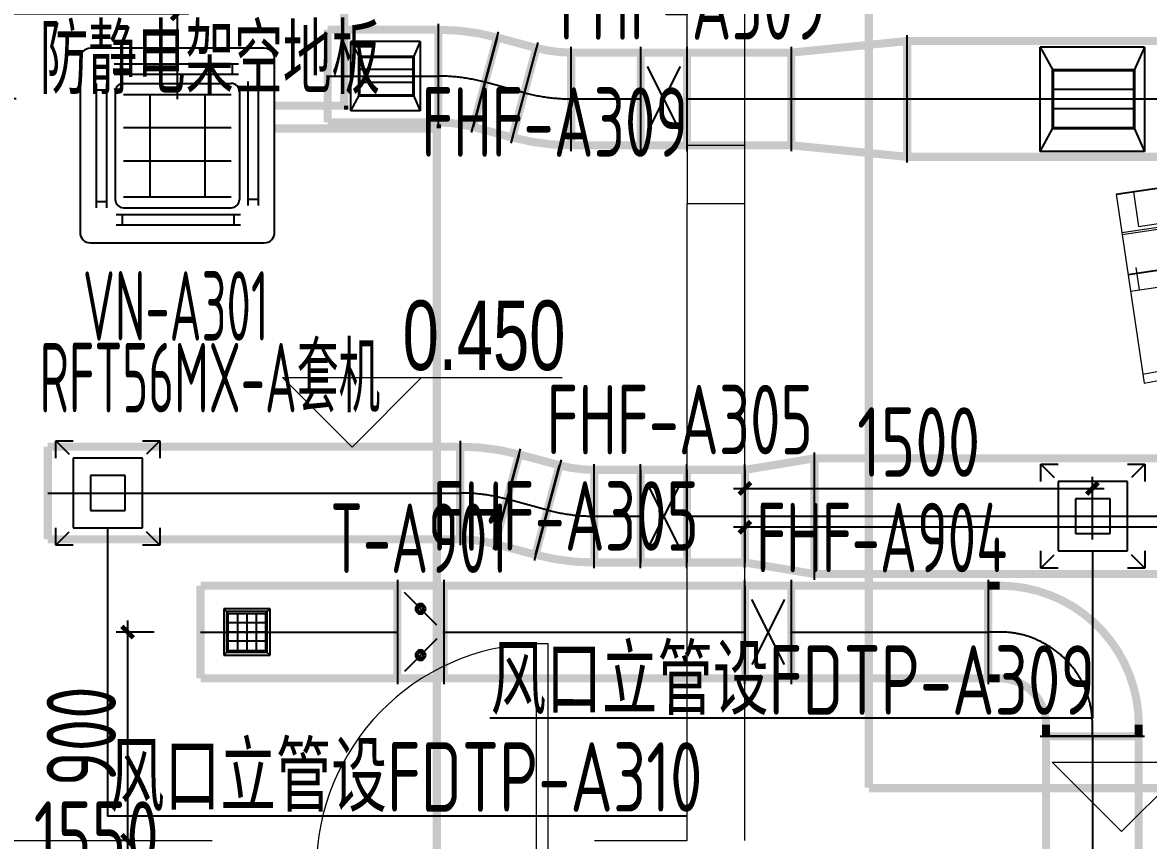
# Model space of a CAD drawing. Extents: x 4 to 13611208, y -605838 to 574722.
# Drawn here: x 13309354 to 13314214, y 199960 to 203491 of the extents above; entities that cross this region are included whole.
import ezdxf
from ezdxf.enums import TextEntityAlignment as Align

# ---------------------------------------------------------------- set-up
doc = ezdxf.new("R2010")
doc.units = 0
doc.header["$LTSCALE"] = 1000
doc.header["$MEASUREMENT"] = 0
for name, pattern in [('CENTER2', [28.575, 19.05, -3.175, 3.175, -3.175]), ('DASH', [0.35, 0.25, -0.1]), ('HIDDENX2', [0.75, 0.5, -0.25])]:
    doc.linetypes.add(name, pattern=pattern)
for name, color, linetype in [('01层--细实线--红', 1, 'Continuous'), ('DUCT-D-P标注', 7, 'Continuous'), ('DUCT-K-P中心线', 5, 'CENTER2'), ('DUCT-K-P标注', 7, 'Continuous'), ('DUCT-K-P法兰', 2, 'Continuous'), ('DUCT-K-P管', 191, 'Continuous'), ('DUCT-K-P管端线', 2, 'Continuous'), ('DUCT-K-P阀门', 7, 'Continuous'), ('DUCT-K-P风口', 7, 'Continuous'), ('DUCT-K-S中心线', 5, 'CENTER2'), ('DUCT-K-S法兰', 2, 'Continuous'), ('DUCT-K-S管', 40, 'Continuous'), ('DUCT-K-S管端线', 4, 'Continuous'), ('DUCT-K-S阀门', 7, 'Continuous'), ('DUCT-K-S风口', 7, 'Continuous'), ('DUCT-X-P标注', 7, 'Continuous'), ('DUCT-X-S中心线', 5, 'CENTER2'), ('DUCT-X-S法兰', 4, 'Continuous'), ('DUCT-X-S管', 3, 'Continuous'), ('DUCT-X-S管端线', 4, 'Continuous'), ('DUCT-X-S阀门', 7, 'Continuous'), ('DUCT-X-S风口', 7, 'Continuous'), ('VRV-标注', 7, 'Continuous'), ('VRV-管线', 70, 'Continuous'), ('VRV-设备', 140, 'Continuous')]:
    doc.layers.add(name, color=color, linetype=linetype)
for name, color, linetype, lineweight in [('03层--细实线--青', 4, 'Continuous', 18), ('06层--虚线--灰', 8, 'HIDDENX2', 18), ('10层--细实线--黄', 8, 'Continuous', 18), ('建筑底图', 8, 'Continuous', 13)]:
    doc.layers.add(name, color=color, linetype=linetype, lineweight=lineweight)
doc.styles.add('67', font='gbenor.shx', dxfattribs={"width": 0.7, "bigfont": 'hztxt.shx'})
doc.styles.add('C', font='HZTXT_E', dxfattribs={"width": 0.7, "bigfont": 'HZTXT'})
doc.styles.add('du', font='gbenor.shx', dxfattribs={"width": 0.8, "bigfont": 'hztxt.shx'})
doc.styles.add('RS9', font='gbenor.shx', dxfattribs={"width": 0.8, "height": 300, "bigfont": 'hztxt.shx'})
doc.dimstyles.new('67', dxfattribs={"dimscale": 100, "dimtxt": 3, "dimasz": 0.5, "dimexe": 0.5, "dimexo": 2, "dimgap": 0.5, "dimtad": 2, "dimdec": 0, "dimrnd": 5, "dimzin": 0, "dimdsep": 46, "dimtxsty": 'du', "dimblk": 'ARCHTICK', "dimcen": 0, "dimdle": 0.5, "dimclrd": 256, "dimclre": 256, "dimclrt": 256, "dimazin": 0, "dimtfac": 1, "dimtdec": 0, "dimtix": 1, "dimtmove": 2, "dimatfit": 3, "dimfxl": 100, "dimtolj": 1, "dimtzin": 0, "dimlwd": -1, "dimlwe": -1, "dimarcsym": 0})

# ---------------------------------------------------------------- blocks, each defined once
blk = doc.blocks.new('A$C6E4700E3')
at = {"color": 8}
for p, q in [((-4972.2, -654.9), (-4851.8, 161.2)), ((-4910.5, -236.5), (-3558.8, -435.8)), ((-4887.2, -338.9), (-4872.9, -242))]:
    blk.add_line(p, q, dxfattribs=at)
blk.add_arc((-2716, 11096.5), 11141.8, 258.94846, 279.27634, dxfattribs=at)
at = {"layer": '01层--细实线--红', "color": 8}
for p, q in [((-4921.1, -308.7), (-3564.7, -508.7)), ((-4972.2, -654.9), (-3927.2, -809))]:
    blk.add_line(p, q, dxfattribs=at)
at = {"layer": '03层--细实线--青', "color": 8}
for p, q in [((-4898, -665.9), (-4875.8, -515.9)), ((-4875.8, -515.9), (-3950.8, -652.3))]:
    blk.add_line(p, q, dxfattribs=at)
at = {"layer": '06层--虚线--灰', "color": 8}
blk.add_arc((-2716, 11096.5), 11181.8, 258.958, 279.2668, dxfattribs=at)
at = {"layer": '10层--细实线--黄', "color": 8}
for p, q in [((-4946.5, -480.8), (-3909.1, -633.8)), ((-4947.8, -489.7), (-3910, -642.7))]:
    blk.add_line(p, q, dxfattribs=at)
blk = doc.blocks.new('$DorLib2D$00000001')
for p, q in [((0.45, 0.975), (0.5, 0.975)), ((0.45, 0), (0.45, 0.975)), ((0.5, 0), (0.5, 0.975)), ((0.5, 0), (0.45, 0))]:
    blk.add_line(p, q)
at = {"lineweight": 13}
blk.add_arc((0.475, 0), 0.975, 91.4693, 180, dxfattribs=at)
blk = doc.blocks.new('_FZH')
blk.add_lwpolyline([(-0.5, -0.5), (0.5, -0.5), (0.5, 0.5), (-0.5, 0.5)], close=True)
blk = doc.blocks.new('_ArchTick')
at = {"color": 0, "linetype": 'ByBlock', "const_width": 0.4}
blk.add_lwpolyline([(-0.5, -0.5), (0.5, 0.5)], dxfattribs=at)
blk = doc.blocks.new('*D214')
at = {"layer": 'DUCT-X-P标注', "transparency": 16777216}
for p, q in [((13309807.7, 200909.5), (13309807.7, 199909.5)), ((13309922.4, 200859.5), (13309757.7, 200859.5)), ((13309797.4, 199959.5), (13309757.7, 199959.5))]:
    blk.add_line(p, q, dxfattribs=at)
at = {"layer": 'DUCT-X-P标注', "transparency": 16777216, "xscale": 50, "yscale": 50, "zscale": 50}
for p, rotation in [((13309807.7, 200859.5), 90), ((13309807.7, 199959.5), 270)]:
    blk.add_blockref('_ArchTick', p, dxfattribs=dict(at, rotation=rotation))
at = {"layer": 'DUCT-X-P标注', "transparency": 16777216, "insert": (13309607.7, 200409.5), "char_height": 300, "attachment_point": 5, "rotation": 90, "style": 'du'}
blk.add_mtext('\\A1;900', dxfattribs=at)
blk = doc.blocks.new('fextfe')
at = {"layer": 'DUCT-X-P标注', "style": '67', "width": 0.75}
blk.add_attdef('FHF-A201', (1930390.6, -201817.9), '', height=300, dxfattribs=at)
blk = doc.blocks.new('*D402')
at = {"layer": 'DUCT-K-P标注', "transparency": 16777216}
for p, q in [((13309199.9, 204609.5), (13309199.9, 203209.5)), ((13309303.1, 204559.5), (13309149.9, 204559.5)), ((13309303.1, 203259.5), (13309149.9, 203259.5))]:
    blk.add_line(p, q, dxfattribs=at)
at = {"layer": 'DUCT-K-P标注', "transparency": 16777216, "xscale": 50, "yscale": 50, "zscale": 50}
for p, rotation in [((13309199.9, 204559.5), 90), ((13309199.9, 203259.5), 270)]:
    blk.add_blockref('_ArchTick', p, dxfattribs=dict(at, rotation=rotation))
at = {"layer": 'DUCT-K-P标注', "transparency": 16777216, "insert": (13308999.9, 203909.5), "char_height": 300, "attachment_point": 5, "rotation": 90, "style": 'du'}
blk.add_mtext('\\A1;1300', dxfattribs=at)
blk = doc.blocks.new('*D403')
at = {"layer": 'DUCT-K-P标注', "transparency": 16777216}
for p, q in [((13309199.9, 203259.5), (13309199.9, 203309.5)), ((13309303.1, 203259.5), (13309149.9, 203259.5)), ((13309199.9, 203259.5), (13309199.9, 203160.9)), ((13309326.9, 203160.9), (13309149.9, 203160.9)), ((13309199.9, 203160.9), (13309199.9, 203110.9))]:
    blk.add_line(p, q, dxfattribs=at)
at = {"layer": 'DUCT-K-P标注', "transparency": 16777216, "xscale": 50, "yscale": 50, "zscale": 50}
for p, rotation in [((13309199.9, 203259.5), 270), ((13309199.9, 203160.9), 90)]:
    blk.add_blockref('_ArchTick', p, dxfattribs=dict(at, rotation=rotation))
at = {"layer": 'DUCT-K-P标注', "transparency": 16777216, "insert": (13308999.9, 203210.2), "char_height": 300, "attachment_point": 5, "rotation": 90, "style": 'du'}
blk.add_mtext('\\A1;100', dxfattribs=at)
blk = doc.blocks.new('*D406')
at = {"layer": 'DUCT-K-P标注', "transparency": 16777216}
for p, q in [((13309199.9, 203209.5), (13309199.9, 201409.5)), ((13309303.1, 203159.5), (13309149.9, 203159.5)), ((13309303.2, 201459.5), (13309149.9, 201459.5))]:
    blk.add_line(p, q, dxfattribs=at)
at = {"layer": 'DUCT-K-P标注', "transparency": 16777216, "xscale": 50, "yscale": 50, "zscale": 50}
for p, rotation in [((13309199.9, 203159.5), 90), ((13309199.9, 201459.5), 270)]:
    blk.add_blockref('_ArchTick', p, dxfattribs=dict(at, rotation=rotation))
at = {"layer": 'DUCT-K-P标注', "transparency": 16777216, "insert": (13308999.9, 202309.5), "char_height": 300, "attachment_point": 5, "rotation": 90, "style": 'du'}
blk.add_mtext('\\A1;1700', dxfattribs=at)
blk = doc.blocks.new('*D407')
at = {"layer": 'DUCT-K-P标注', "transparency": 16777216}
for p, q in [((13309199.9, 201459.5), (13309199.9, 201509.5)), ((13309303.2, 201459.5), (13309149.9, 201459.5)), ((13309199.9, 201459.5), (13309199.9, 201359.5)), ((13309303.2, 201359.5), (13309149.9, 201359.5)), ((13309199.9, 201359.5), (13309199.9, 201309.5))]:
    blk.add_line(p, q, dxfattribs=at)
at = {"layer": 'DUCT-K-P标注', "transparency": 16777216, "xscale": 50, "yscale": 50, "zscale": 50}
for p, rotation in [((13309199.9, 201459.5), 270), ((13309199.9, 201359.5), 90)]:
    blk.add_blockref('_ArchTick', p, dxfattribs=dict(at, rotation=rotation))
at = {"layer": 'DUCT-K-P标注', "transparency": 16777216, "insert": (13308999.9, 201409.5), "char_height": 300, "attachment_point": 5, "rotation": 90, "style": 'du'}
blk.add_mtext('\\A1;100', dxfattribs=at)
blk = doc.blocks.new('*D520')
at = {"layer": 'DUCT-D-P标注', "transparency": 16777216}
for p, q in [((13308897.4, 199609.5), (13308897.4, 199828.6)), ((13310447.4, 199609.5), (13310447.4, 199828.6)), ((13308847.4, 199778.6), (13310497.4, 199778.6))]:
    blk.add_line(p, q, dxfattribs=at)
at = {"layer": 'DUCT-D-P标注', "transparency": 16777216, "xscale": 50, "yscale": 50, "zscale": 50, "rotation": 180}
blk.add_blockref('_ArchTick', (13308897.4, 199778.6), dxfattribs=at)
at = {"layer": 'DUCT-D-P标注', "transparency": 16777216, "xscale": 50, "yscale": 50, "zscale": 50}
blk.add_blockref('_ArchTick', (13310447.4, 199778.6), dxfattribs=at)
at = {"layer": 'DUCT-D-P标注', "transparency": 16777216, "insert": (13309672.4, 199978.6), "char_height": 300, "attachment_point": 5, "style": 'du'}
blk.add_mtext('\\A1;1550', dxfattribs=at)
blk = doc.blocks.new('*D802')
at = {"layer": 'DUCT-X-P标注', "transparency": 16777216}
for p, q in [((13312472.4, 201259.5), (13312472.4, 201529.5)), ((13313972.4, 201259.5), (13313972.4, 201529.5)), ((13312422.4, 201479.5), (13314022.4, 201479.5))]:
    blk.add_line(p, q, dxfattribs=at)
at = {"layer": 'DUCT-X-P标注', "transparency": 16777216, "xscale": 50, "yscale": 50, "zscale": 50, "rotation": 180}
blk.add_blockref('_ArchTick', (13312472.4, 201479.5), dxfattribs=at)
at = {"layer": 'DUCT-X-P标注', "transparency": 16777216, "xscale": 50, "yscale": 50, "zscale": 50}
blk.add_blockref('_ArchTick', (13313972.4, 201479.5), dxfattribs=at)
at = {"layer": 'DUCT-X-P标注', "transparency": 16777216, "insert": (13313222.4, 201679.5), "char_height": 300, "attachment_point": 5, "style": 'du'}
blk.add_mtext('\\A1;1500', dxfattribs=at)
blk = doc.blocks.new('*D1915')
at = {"layer": 'VRV-标注', "transparency": 16777216}
for p, q in [((13312472.4, 201135.9), (13312472.4, 201361.9)), ((13316672.4, 201209.7), (13316672.4, 201361.9)), ((13316722.4, 201311.9), (13312422.4, 201311.9))]:
    blk.add_line(p, q, dxfattribs=at)
at = {"layer": 'VRV-标注', "transparency": 16777216, "xscale": 50, "yscale": 50, "zscale": 50, "rotation": 180}
blk.add_blockref('_ArchTick', (13312472.4, 201311.9), dxfattribs=at)
at = {"layer": 'VRV-标注', "transparency": 16777216, "xscale": 50, "yscale": 50, "zscale": 50}
blk.add_blockref('_ArchTick', (13316672.4, 201311.9), dxfattribs=at)
at = {"layer": 'VRV-标注', "transparency": 16777216, "insert": (13314572.4, 201511.9), "char_height": 300, "attachment_point": 5, "style": 'du'}
blk.add_mtext('\\A1;4200', dxfattribs=at)
blk = doc.blocks.new('*D1924')
at = {"layer": 'VRV-标注', "transparency": 16777216}
for p, q in [((13307622.4, 203159.5), (13307622.4, 203578)), ((13310022.4, 203159.5), (13310022.4, 203578)), ((13310072.4, 203528), (13307572.4, 203528))]:
    blk.add_line(p, q, dxfattribs=at)
at = {"layer": 'VRV-标注', "transparency": 16777216, "xscale": 50, "yscale": 50, "zscale": 50, "rotation": 180}
blk.add_blockref('_ArchTick', (13307622.4, 203528), dxfattribs=at)
at = {"layer": 'VRV-标注', "transparency": 16777216, "xscale": 50, "yscale": 50, "zscale": 50}
blk.add_blockref('_ArchTick', (13310022.4, 203528), dxfattribs=at)
at = {"layer": 'VRV-标注', "transparency": 16777216, "insert": (13308822.4, 203728), "char_height": 300, "attachment_point": 5, "style": 'du'}
blk.add_mtext('\\A1;2400', dxfattribs=at)
blk = doc.blocks.new('$风口$00000107')
for p, q in [((100, 100), (-100, 100)), ((-100, 100), (-88, 88)), ((-100, 100), (-100, -100)), ((100, 100), (88, 88)), ((100, -100), (100, 100)), ((88, 88), (-88, 88)), ((-88, 88), (-88, -88)), ((-88, 88), (-80, 80)), ((-80, 80), (80, 80)), ((-80, -80), (-80, 80)), ((-40, 80), (-40, -80)), ((0, 80), (0, -80)), ((40, 80), (40, -80)), ((80, 80), (88, 88)), ((80, 80), (80, -80)), ((88, -88), (88, 88)), ((80, 40), (-80, 40)), ((80, 0), (-80, 0)), ((80, -40), (-80, -40)), ((-100, -100), (-88, -88)), ((-88, -88), (-80, -80)), ((88, -88), (-88, -88)), ((-80, -80), (80, -80)), ((80, -80), (88, -88)), ((100, -100), (88, -88)), ((-100, -100), (100, -100))]:
    blk.add_line(p, q)
blk = doc.blocks.new('$风口$00000060')
for p, q in [((-300, 300), (-200, 300)), ((-300, 200), (-300, 300)), ((-300, 300), (-222.8, 222.8)), ((200, 300), (300, 300)), ((300, 300), (222.8, 222.8)), ((300, 300), (300, 200)), ((-300, -300), (-300, -200)), ((-300, -300), (-222.8, -222.8)), ((300, -300), (222.8, -222.8)), ((300, -200), (300, -300)), ((-200, -300), (-300, -300)), ((300, -300), (200, -300))]:
    blk.add_line(p, q)
at = {"color": 0}
for p, q in [((-200, 200), (-200, -200)), ((200, 200), (-200, 200)), ((200, -200), (200, 200)), ((-100, 100), (-100, -100)), ((100, 100), (-100, 100)), ((100, -100), (100, 100)), ((-100, -100), (100, -100)), ((-200, -200), (200, -200))]:
    blk.add_line(p, q, dxfattribs=at)
blk = doc.blocks.new('$风口$00000108')
for p, q in [((-250, 135), (-190, 75)), ((-250, -135), (-250, 135)), ((250, 135), (200, 75)), ((250, 135), (250, -135)), ((200, 25), (-190, 25)), ((200, -25), (-190, -25)), ((-250, -135), (-190, -75)), ((200, -75), (250, -135)), ((250, -135), (-250, -135))]:
    blk.add_line(p, q)
at = {"linetype": 'Continuous'}
blk.add_line((250, 135), (-250, 135), dxfattribs=at)
at = {"lineweight": 40}
for p, q in [((-190, 75), (200, 75)), ((-190, -75), (-190, 75)), ((200, 75), (200, -75)), ((-190, -75), (200, -75))]:
    blk.add_line(p, q, dxfattribs=at)
blk = doc.blocks.new('$VRV_美的$00000060')
for p, q in [((370.8, 415), (-370.8, 415)), ((-415, 370.8), (-415, -370.8)), ((-269.3, 348.8), (260.5, 348.8)), ((-242.8, 348.8), (-242.8, 304.6)), ((234, 348.8), (234, 304.6)), ((415, 267.5), (415, 370.8)), ((-269.3, 304.6), (260.5, 304.6)), ((-344.4, -264.9), (-344.4, 264.9)), ((-300.2, -264.9), (-300.2, 264.9)), ((-229.6, 264.9), (229.6, 264.9)), ((300.2, 273.7), (300.2, -256.1)), ((344.4, 247.2), (300.2, 247.2)), ((344.4, 273.7), (344.4, -256.1)), ((415, 170.3), (415, 267.5)), ((-344.4, 238.4), (-300.2, 238.4)), ((-264.9, 229.6), (-264.9, -229.6)), ((-230, 218.1), (230, 218.1)), ((-116.7, 218.1), (-116.7, -218.1)), ((116.7, 218.1), (116.7, -218.1)), ((264.9, 229.6), (264.9, -229.6)), ((415, -370.8), (415, 170.3)), ((-230, 76.8), (230, 76.8)), ((-230, -64.5), (230, -64.5)), ((-344.4, -238.4), (-300.2, -238.4)), ((-230, -218.1), (230, -218.1)), ((344.4, -229.6), (300.2, -229.6)), ((-229.6, -264.9), (229.6, -264.9)), ((269.3, -295.8), (-260.5, -295.8)), ((-234, -339.9), (-234, -295.8)), ((242.8, -339.9), (242.8, -295.8)), ((269.3, -339.9), (-260.5, -339.9)), ((-370.8, -415), (370.8, -415))]:
    blk.add_line(p, q)
for centre, radius, start, end in [((-370.8, 370.8), 44.2, 90, 180), ((370.8, 370.8), 44.2, 0, 90), ((-229.6, 229.6), 35.3, 90, 180), ((229.6, 229.6), 35.3, 0, 90), ((-229.6, -229.6), 35.3, 180, 270), ((229.6, -229.6), 35.3, 270, 0), ((-370.8, -370.8), 44.2, 180, 270), ((370.8, -370.8), 44.2, 270, 0)]:
    blk.add_arc(centre, radius, start, end)

msp = doc.modelspace()

# ---------------------------------------------------------------- hatches: boundary and pattern name
at = {"layer": 'VRV-管线', "linetype": 'DASH'}
for points in [[(13310742.4, 203131.6), (13310742.4, 203114.1), (13310759.9, 203114.1)], [(13310742.4, 203131.6), (13310759.9, 203131.6), (13310759.9, 203114.1)]]:
    msp.add_hatch(color=256, dxfattribs=at).paths.add_polyline_path(points)
at = {"layer": 'VRV-管线', "linetype": 'Continuous'}
for points in [[(13311142.4, 203033.4), (13311142.4, 203050.9), (13311159.9, 203050.9)], [(13311142.4, 203033.4), (13311159.9, 203033.4), (13311159.9, 203050.9)]]:
    msp.add_hatch(color=256, dxfattribs=at).paths.add_polyline_path(points)

# ---------------------------------------------------------------- linework, layer by layer
at = {"layer": 'DUCT-K-P中心线'}
for p, q in [((13310671.2, 203259.5), (13311148.7, 203259.5)), ((13311148.9, 203259.5), (13311149, 203259.5)), ((13311350.6, 203233), (13311350.7, 203232.9)), ((13311520.1, 203187.5), (13311350.9, 203232.9)), ((13311520.4, 203187.5), (13311520.3, 203187.5)), ((13311722.2, 203160.9), (13311722.1, 203160.9)), ((13311722.4, 203160.9), (13312022, 203160.9)), ((13312222.4, 203160.9), (13312672.4, 203160.9)), ((13312672.6, 203160.9), (13313172.6, 203160.9)), ((13313172.8, 203160.9), (13315672.5, 203160.9))]:
    msp.add_line(p, q, dxfattribs=at)
for centre, start, end in [((13311149, 202480.5), 75, 90), ((13311722.1, 203940), 255, 270)]:
    msp.add_arc(centre, 779, start, end, dxfattribs=at)
at = {"layer": 'DUCT-K-P标注'}
for points, elevation in [([(13312221.4, 200064.6), (13309722.4, 200064.6), (13309722.4, 201309.5)], 3450), ([(13311371, 200488.5), (13313974.2, 200488.5), (13313974.2, 201209.5)], 3175)]:
    msp.add_lwpolyline(points, dxfattribs=dict(at, elevation=elevation))
at = {"layer": 'DUCT-K-P法兰'}
for p, q in [((13311148.8, 203484.5), (13311148.8, 203034.5)), ((13311292.6, 203015.6), (13311409.1, 203450.3)), ((13311578.5, 203404.9), (13311462, 202970.2)), ((13313172.7, 202885.9), (13313172.7, 203435.9)), ((13311722.3, 202935.9), (13311722.3, 203385.9)), ((13312022.1, 203385.9), (13312022.1, 202935.9)), ((13312222.3, 203385.9), (13312222.3, 202935.9)), ((13312672.5, 203385.9), (13312672.5, 202935.9))]:
    msp.add_line(p, q, dxfattribs=at)
at = {"layer": 'DUCT-K-P法兰', "color": 18, "true_color": 0x000000}
for p in [(13311148.7, 203259.5, 3700), (13311148.9, 203259.5, 3700), (13311350.7, 203232.9, 3700), (13311350.9, 203232.9, 3700), (13311520.1, 203187.5, 3700), (13311520.3, 203187.5, 3700), (13311722.2, 203160.9, 3700), (13311722.4, 203160.9, 3700), (13312022, 203160.9, 3700), (13312022.2, 203160.9, 3700), (13312222.2, 203160.9, 3700), (13312222.4, 203160.9, 3700), (13312672.4, 203160.9, 3700), (13312672.6, 203160.9, 3700), (13313172.6, 203160.9, 3760), (13313172.8, 203160.9, 3760)]:
    msp.add_point(p, dxfattribs=at)
at = {"layer": 'DUCT-K-P管', "const_width": 35}
for points in [[(13311148.7, 203459.5), (13310671.2, 203459.5)], [(13310671.2, 203459.5), (13310671.2, 203059.5)], [(13311148.7, 203059.5), (13311148.7, 203459.5)], [(13311148.9, 203459.5), (13311149, 203459.5)], [(13311402.7, 203426.1), (13311299.2, 203039.7)], [(13311402.4, 203426.2), (13311402.5, 203426.1)], [(13311571.9, 203380.7), (13311402.7, 203426.1)], [(13312672.6, 203360.9), (13313172.6, 203410.9)], [(13315672.5, 203410.9), (13313172.8, 203410.9)], [(13313172.8, 203410.9), (13313172.8, 202910.9)], [(13311468.4, 202994.4), (13311571.9, 203380.7)], [(13311572.1, 203380.7), (13311572.2, 203380.7)], [(13311722.1, 203360.9), (13311722.2, 203360.9)], [(13312022, 203360.9), (13311722.4, 203360.9)], [(13311722.4, 203360.9), (13311722.4, 202960.9)], [(13312022, 202960.9), (13312022, 203360.9)], [(13312022.2, 203360.9), (13312222.2, 203360.9)], [(13312672.4, 203360.9), (13312222.4, 203360.9)], [(13312222.4, 203360.9), (13312222.4, 202960.9)], [(13312672.4, 202960.9), (13312672.4, 203360.9)], [(13310671.2, 203059.5), (13311148.7, 203059.5)], [(13311149, 203059.5), (13311148.9, 203059.5)], [(13311299, 203039.8), (13311298.9, 203039.8)], [(13311299.2, 203039.7), (13311468.4, 202994.4)], [(13311468.7, 202994.3), (13311468.6, 202994.3)], [(13311722.2, 202960.9), (13311722.1, 202960.9)], [(13311722.4, 202960.9), (13312022, 202960.9)], [(13312222.2, 202960.9), (13312022.2, 202960.9)], [(13312222.4, 202960.9), (13312672.4, 202960.9)], [(13312672.6, 202960.9), (13313172.6, 202910.9)], [(13313172.8, 202910.9), (13315672.5, 202910.9)]]:
    msp.add_lwpolyline(points, dxfattribs=at)
at = {"layer": 'DUCT-K-P管', "extrusion": (0, 0, -1), "const_width": 35}
for points in [[(-13311149, 203459.5, 0.065543), (-13311402.4, 203426.2)], [(-13311722.1, 203360.9, 0.065543), (-13311572.2, 203380.7)], [(-13311149, 203059.5, 0.065543), (-13311298.9, 203039.8)], [(-13311722.1, 202960.9, 0.065543), (-13311468.7, 202994.3)]]:
    msp.add_lwpolyline(points, format="xyb", dxfattribs=at)
at = {"layer": 'DUCT-K-P管', "color": 18, "true_color": 0x000000}
for p in [(13311148.9, 203259.5, 3700), (13311350.7, 203232.9, 3700), (13311520.3, 203187.5, 3700), (13311722.2, 203160.9, 3700), (13312672.6, 203160.9, 3700), (13313172.6, 203160.9, 3760)]:
    msp.add_point(p, dxfattribs=at)
at = {"layer": 'DUCT-K-P管端线'}
for p, q in [((13311148.9, 203459.5), (13311148.9, 203059.5)), ((13311402.5, 203426.1), (13311299, 203039.8)), ((13313172.6, 202910.9), (13313172.6, 203410.9)), ((13311468.6, 202994.3), (13311572.1, 203380.7)), ((13311722.2, 202960.9), (13311722.2, 203360.9)), ((13312022.2, 203360.9), (13312022.2, 202960.9)), ((13312222.2, 203360.9), (13312222.2, 202960.9)), ((13312672.6, 203360.9), (13312672.6, 202960.9))]:
    msp.add_line(p, q, dxfattribs=at)
at = {"layer": 'DUCT-K-P阀门'}
for p, q in [((13312192.2, 203021), (13312052.1, 203300.9)), ((13312192.2, 203300.9), (13312052.2, 203020.9))]:
    msp.add_line(p, q, dxfattribs=at)
at = {"layer": 'DUCT-K-S中心线'}
for p, q in [((13309463.2, 201459.5), (13311243.4, 201459.5)), ((13311243.6, 201459.5), (13311243.7, 201459.5)), ((13311445.4, 201433), (13311445.5, 201432.9)), ((13311620.1, 201386.1), (13311445.7, 201432.9)), ((13311620.4, 201386.1), (13311620.3, 201386.1)), ((13311822.2, 201359.5), (13311822.1, 201359.5)), ((13311822.4, 201359.5), (13312022, 201359.5)), ((13312222.4, 201359.5), (13312472.4, 201359.5)), ((13312472.6, 201359.5), (13312772.6, 201359.5)), ((13312772.8, 201359.5), (13314622.2, 201359.5))]:
    msp.add_line(p, q, dxfattribs=at)
for centre, start, end in [((13311243.7, 200680.5), 75, 90), ((13311822.1, 202138.5), 255, 270)]:
    msp.add_arc(centre, 779, start, end, dxfattribs=at)
at = {"layer": 'DUCT-K-S法兰'}
for p, q in [((13311243.5, 201684.5), (13311243.5, 201234.5)), ((13311387.3, 201215.6), (13311503.8, 201650.3)), ((13311678.5, 201603.4), (13311562, 201168.8)), ((13312772.7, 201084.5), (13312772.7, 201634.5)), ((13311822.3, 201134.5), (13311822.3, 201584.5)), ((13312022.1, 201134.5), (13312022.1, 201584.5)), ((13312222.3, 201134.5), (13312222.3, 201584.5)), ((13312472.5, 201134.5), (13312472.5, 201584.5))]:
    msp.add_line(p, q, dxfattribs=at)
at = {"layer": 'DUCT-K-S法兰', "color": 18, "true_color": 0x000000}
for p in [(13311243.4, 201459.5, 3700), (13311243.6, 201459.5, 3700), (13311445.5, 201432.9, 3700), (13311445.7, 201432.9, 3700), (13311620.1, 201386.1, 3700), (13311620.3, 201386.1, 3700), (13311822.2, 201359.5, 3700), (13311822.4, 201359.5, 3700), (13312022, 201359.5, 3700), (13312022.2, 201359.5, 3700), (13312222.2, 201359.5, 3700), (13312222.4, 201359.5, 3700), (13312472.4, 201359.5, 3700), (13312472.6, 201359.5, 3700), (13312772.6, 201359.5, 3760), (13312772.8, 201359.5, 3760)]:
    msp.add_point(p, dxfattribs=at)
at = {"layer": 'DUCT-K-S管', "const_width": 35}
for points in [[(13311243.4, 201659.5), (13309463.2, 201659.5)], [(13309463.2, 201659.5), (13309463.2, 201259.5)], [(13311243.4, 201259.5), (13311243.4, 201659.5)], [(13311243.6, 201659.5), (13311243.7, 201659.5)], [(13311497.4, 201626.1), (13311393.9, 201239.7)], [(13311497.1, 201626.2), (13311497.2, 201626.1)], [(13311671.9, 201579.3), (13311497.4, 201626.1)], [(13312472.6, 201559.5), (13312772.6, 201609.5)], [(13314622.2, 201609.5), (13312772.8, 201609.5)], [(13312772.8, 201609.5), (13312772.8, 201109.5)], [(13311568.4, 201193), (13311671.9, 201579.3)], [(13311672.1, 201579.3), (13311672.2, 201579.2)], [(13311822.1, 201559.5), (13311822.2, 201559.5)], [(13312022, 201559.5), (13311822.4, 201559.5)], [(13311822.4, 201559.5), (13311822.4, 201159.5)], [(13312022, 201159.5), (13312022, 201559.5)], [(13312022.2, 201559.5), (13312222.2, 201559.5)], [(13312472.4, 201559.5), (13312222.4, 201559.5)], [(13312222.4, 201559.5), (13312222.4, 201159.5)], [(13312472.4, 201159.5), (13312472.4, 201559.5)], [(13309463.2, 201259.5), (13311243.4, 201259.5)], [(13311243.7, 201259.5), (13311243.6, 201259.5)], [(13311393.7, 201239.8), (13311393.6, 201239.8)], [(13311393.9, 201239.7), (13311568.4, 201193)], [(13311568.7, 201192.9), (13311568.6, 201192.9)], [(13311822.2, 201159.5), (13311822.1, 201159.5)], [(13311822.4, 201159.5), (13312022, 201159.5)], [(13312222.2, 201159.5), (13312022.2, 201159.5)], [(13312222.4, 201159.5), (13312472.4, 201159.5)], [(13312472.6, 201159.5), (13312772.6, 201109.5)], [(13312772.8, 201109.5), (13314622.2, 201109.5)]]:
    msp.add_lwpolyline(points, dxfattribs=at)
at = {"layer": 'DUCT-K-S管', "extrusion": (0, 0, -1), "const_width": 35}
for points in [[(-13311243.7, 201659.5, 0.065543), (-13311497.1, 201626.2)], [(-13311822.1, 201559.5, 0.065543), (-13311672.2, 201579.2)], [(-13311243.7, 201259.5, 0.065543), (-13311393.6, 201239.8)], [(-13311822.1, 201159.5, 0.065543), (-13311568.7, 201192.9)]]:
    msp.add_lwpolyline(points, format="xyb", dxfattribs=at)
at = {"layer": 'DUCT-K-S管', "color": 18, "true_color": 0x000000}
for p in [(13311243.6, 201459.5, 3700), (13311445.5, 201432.9, 3700), (13311620.3, 201386.1, 3700), (13311822.2, 201359.5, 3700), (13312472.6, 201359.5, 3700), (13312772.6, 201359.5, 3760)]:
    msp.add_point(p, dxfattribs=at)
at = {"layer": 'DUCT-K-S管端线'}
for p, q in [((13311243.6, 201659.5), (13311243.6, 201259.5)), ((13311497.2, 201626.1), (13311393.7, 201239.8)), ((13312772.6, 201109.5), (13312772.6, 201609.5)), ((13311568.6, 201192.9), (13311672.1, 201579.3)), ((13311822.2, 201159.5), (13311822.2, 201559.5)), ((13312022.2, 201559.5), (13312022.2, 201159.5)), ((13312222.2, 201559.5), (13312222.2, 201159.5)), ((13312472.6, 201559.5), (13312472.6, 201159.5))]:
    msp.add_line(p, q, dxfattribs=at)
at = {"layer": 'DUCT-K-S阀门'}
for p, q in [((13312192.2, 201219.6), (13312052.1, 201499.5)), ((13312192.2, 201499.5), (13312052.2, 201219.5))]:
    msp.add_line(p, q, dxfattribs=at)
at = {"layer": 'DUCT-X-S中心线'}
for p, q in [((13310122.4, 200859.5), (13310972, 200859.5)), ((13311172.4, 200859.5), (13312472.4, 200859.5)), ((13312672.8, 200859.5), (13313522.2, 200859.5)), ((13313572.4, 200859.5), (13313522.4, 200859.5)), ((13313972.4, 200409.5), (13313972.4, 200459.5)), ((13313972.4, 200409.3), (13313972.4, 197659.9))]:
    msp.add_line(p, q, dxfattribs=at)
msp.add_arc((13313572.4, 200459.5), 400, 360, 90, dxfattribs=at)
at = {"layer": 'DUCT-X-S法兰'}
for p, q in [((13310972.1, 201084.5), (13310972.1, 200634.5)), ((13311172.3, 201084.5), (13311172.3, 200634.5)), ((13312472.5, 200634.5), (13312472.5, 201084.5)), ((13312672.7, 200634.5), (13312672.7, 201084.5)), ((13313522.3, 201084.5), (13313522.3, 200634.5)), ((13313747.4, 200409.4), (13314197.4, 200409.4))]:
    msp.add_line(p, q, dxfattribs=at)
at = {"layer": 'DUCT-X-S法兰', "color": 18, "true_color": 0x000000}
for p in [(13310972, 200859.5, 3325), (13310972.2, 200859.5, 3325), (13311172.2, 200859.5, 3325), (13311172.4, 200859.5, 3325), (13312472.4, 200859.5, 3325), (13312472.6, 200859.5, 3325), (13312672.6, 200859.5, 3325), (13312672.8, 200859.5, 3325), (13313522.2, 200859.5, 3325), (13313522.4, 200859.5, 3325), (13313972.4, 200409.5, 3325), (13313972.4, 200409.3, 3325)]:
    msp.add_point(p, dxfattribs=at)
at = {"layer": 'DUCT-X-S管', "const_width": 35}
for points in [[(13310972, 201059.5), (13310122.4, 201059.5)], [(13310122.4, 201059.5), (13310122.4, 200659.5)], [(13310972, 200659.5), (13310972, 201059.5)], [(13310972.2, 201059.5), (13311172.2, 201059.5)], [(13312472.4, 201059.5), (13311172.4, 201059.5)], [(13311172.4, 201059.5), (13311172.4, 200659.5)], [(13312472.4, 200659.5), (13312472.4, 201059.5)], [(13312472.6, 201059.5), (13312672.6, 201059.5)], [(13313522.2, 201059.5), (13312672.8, 201059.5)], [(13312672.8, 201059.5), (13312672.8, 200659.5)], [(13313522.2, 200659.5), (13313522.2, 201059.5)], [(13313572.4, 201059.5), (13313522.4, 201059.5)], [(13310122.4, 200659.5), (13310972, 200659.5)], [(13311172.2, 200659.5), (13310972.2, 200659.5)], [(13311172.4, 200659.5), (13312472.4, 200659.5)], [(13312672.6, 200659.5), (13312472.6, 200659.5)], [(13312672.8, 200659.5), (13313522.2, 200659.5)], [(13313522.4, 200659.5), (13313572.4, 200659.5)], [(13313772.4, 200459.5), (13313772.4, 200409.5)], [(13314172.4, 200409.5), (13314172.4, 200459.5)], [(13313772.4, 200409.3), (13313772.4, 197659.9)], [(13314172.4, 200409.3), (13313772.4, 200409.3)], [(13314172.4, 197659.9), (13314172.4, 200409.3)]]:
    msp.add_lwpolyline(points, dxfattribs=at)
for points in [[(13314172.4, 200459.5, 0.414214), (13313572.4, 201059.5)], [(13313772.4, 200459.5, 0.414214), (13313572.4, 200659.5)]]:
    msp.add_lwpolyline(points, format="xyb", dxfattribs=at)
at = {"layer": 'DUCT-X-S管', "color": 18, "true_color": 0x000000}
for p in [(13313522.4, 200859.5, 3325), (13313972.4, 200409.5, 3325)]:
    msp.add_point(p, dxfattribs=at)
at = {"layer": 'DUCT-X-S管端线'}
for p, q in [((13310972.2, 201059.5), (13310972.2, 200659.5)), ((13311172.2, 201059.5), (13311172.2, 200659.5)), ((13312472.6, 201059.5), (13312472.6, 200659.5)), ((13312672.6, 201059.5), (13312672.6, 200659.5)), ((13313522.4, 201059.5), (13313522.4, 200659.5)), ((13314172.4, 200409.5), (13313772.4, 200409.5))]:
    msp.add_line(p, q, dxfattribs=at)
at = {"layer": 'DUCT-X-S阀门'}
for p, q in [((13311142.2, 200889.5), (13311002.2, 201029.5)), ((13311053.3, 200971.2), (13311051.5, 200967.5)), ((13311055.8, 200974.4), (13311053.3, 200971.2)), ((13311058.8, 200977.2), (13311055.8, 200974.4)), ((13311062.3, 200979.4), (13311058.8, 200977.2)), ((13311062.3, 200970.9), (13311060.4, 200968.8)), ((13311066.1, 200980.8), (13311062.3, 200979.4)), ((13311064.7, 200972.5), (13311062.3, 200970.9)), ((13311067.3, 200973.7), (13311064.7, 200972.5)), ((13311070.1, 200981.6), (13311066.1, 200980.8)), ((13311070, 200974.4), (13311067.3, 200973.7)), ((13311070.6, 200970.1), (13311068.7, 200969.7)), ((13311072.9, 200974.5), (13311070, 200974.4)), ((13311074.2, 200981.6), (13311070.1, 200981.6)), ((13311072.7, 200970.2), (13311070.6, 200970.1)), ((13311074.7, 200969.9), (13311072.7, 200970.2)), ((13311075.7, 200974.1), (13311072.9, 200974.5)), ((13311078.2, 200980.8), (13311074.2, 200981.6)), ((13311076.6, 200969.3), (13311074.7, 200969.9)), ((13311078.4, 200973.2), (13311075.7, 200974.1)), ((13311082, 200979.4), (13311078.2, 200980.8)), ((13311080.9, 200971.7), (13311078.4, 200973.2)), ((13311083, 200969.9), (13311080.9, 200971.7)), ((13311085.5, 200977.2), (13311082, 200979.4)), ((13311088.5, 200974.4), (13311085.5, 200977.2)), ((13311091, 200971.2), (13311088.5, 200974.4)), ((13311092.8, 200967.5), (13311091, 200971.2)), ((13312642.6, 200719.6), (13312502.5, 200999.5)), ((13312642.6, 200999.5), (13312502.6, 200719.5)), ((13311050.4, 200963.6), (13311050, 200959.5)), ((13311050, 200959.5), (13311050.4, 200955.4)), ((13311051.5, 200967.5), (13311050.4, 200963.6)), ((13311050.4, 200955.4), (13311051.5, 200951.5)), ((13311051.5, 200951.5), (13311053.3, 200947.9)), ((13311053.3, 200947.9), (13311055.8, 200944.6)), ((13311055.8, 200944.6), (13311058.8, 200941.8)), ((13311057.8, 200963.7), (13311057.2, 200960.9)), ((13311057.2, 200960.9), (13311057.2, 200958.1)), ((13311057.2, 200958.1), (13311057.8, 200955.3)), ((13311058.8, 200966.4), (13311057.8, 200963.7)), ((13311057.8, 200955.3), (13311058.8, 200952.6)), ((13311060.4, 200968.8), (13311058.8, 200966.4)), ((13311058.8, 200952.6), (13311060.4, 200950.2)), ((13311058.8, 200941.8), (13311062.3, 200939.7)), ((13311060.4, 200950.2), (13311062.3, 200948.2)), ((13311061.9, 200962.5), (13311061.5, 200960.5)), ((13311061.5, 200960.5), (13311061.5, 200958.5)), ((13311061.5, 200958.5), (13311061.9, 200956.5)), ((13311062.6, 200964.4), (13311061.9, 200962.5)), ((13311061.9, 200956.5), (13311062.6, 200954.6)), ((13311062.3, 200948.2), (13311064.7, 200946.5)), ((13311062.3, 200939.7), (13311066.1, 200938.2)), ((13311063.7, 200966.2), (13311062.6, 200964.4)), ((13311062.6, 200954.6), (13311063.7, 200952.9)), ((13311065.1, 200967.6), (13311063.7, 200966.2)), ((13311063.7, 200952.9), (13311065.1, 200951.4)), ((13311064.7, 200946.5), (13311067.3, 200945.3)), ((13311066.8, 200968.8), (13311065.1, 200967.6)), ((13311065.1, 200951.4), (13311066.8, 200950.2)), ((13311066.1, 200938.2), (13311070.1, 200937.5)), ((13311068.7, 200969.7), (13311066.8, 200968.8)), ((13311066.8, 200950.2), (13311068.7, 200949.4)), ((13311067.3, 200945.3), (13311070, 200944.7)), ((13311068.7, 200949.4), (13311070.6, 200948.9)), ((13311070, 200944.7), (13311072.9, 200944.5)), ((13311070.1, 200937.5), (13311074.2, 200937.5)), ((13311070.6, 200948.9), (13311072.7, 200948.8)), ((13311072.7, 200948.8), (13311074.7, 200949.1)), ((13311072.9, 200944.5), (13311075.7, 200944.9)), ((13311074.2, 200937.5), (13311078.2, 200938.2)), ((13311074.7, 200949.1), (13311076.6, 200949.8)), ((13311075.7, 200944.9), (13311078.4, 200945.9)), ((13311078.4, 200968.3), (13311076.6, 200969.3)), ((13311076.6, 200949.8), (13311078.4, 200950.8)), ((13311078.2, 200938.2), (13311082, 200939.7)), ((13311079.9, 200966.9), (13311078.4, 200968.3)), ((13311078.4, 200950.8), (13311079.9, 200952.1)), ((13311078.4, 200945.9), (13311080.9, 200947.3)), ((13311081.2, 200965.3), (13311079.9, 200966.9)), ((13311079.9, 200952.1), (13311081.2, 200953.7)), ((13311080.9, 200947.3), (13311083, 200949.2)), ((13311082.1, 200963.5), (13311081.2, 200965.3)), ((13311081.2, 200953.7), (13311082.1, 200955.5)), ((13311082, 200939.7), (13311085.5, 200941.8)), ((13311082.7, 200961.5), (13311082.1, 200963.5)), ((13311082.1, 200955.5), (13311082.7, 200957.5)), ((13311082.9, 200959.5), (13311082.7, 200961.5)), ((13311082.7, 200957.5), (13311082.9, 200959.5)), ((13311084.8, 200967.6), (13311083, 200969.9)), ((13311083, 200949.2), (13311084.8, 200951.4)), ((13311086.1, 200965.1), (13311084.8, 200967.6)), ((13311084.8, 200951.4), (13311086.1, 200953.9)), ((13311085.5, 200941.8), (13311088.5, 200944.6)), ((13311086.9, 200962.4), (13311086.1, 200965.1)), ((13311086.1, 200953.9), (13311086.9, 200956.7)), ((13311087.2, 200959.5), (13311086.9, 200962.4)), ((13311086.9, 200956.7), (13311087.2, 200959.5)), ((13311088.5, 200944.6), (13311091, 200947.9)), ((13311091, 200947.9), (13311092.8, 200951.5)), ((13311093.9, 200963.6), (13311092.8, 200967.5)), ((13311092.8, 200951.5), (13311093.9, 200955.4)), ((13311094.3, 200959.5), (13311093.9, 200963.6)), ((13311093.9, 200955.4), (13311094.3, 200959.5)), ((13311142.2, 200829.5), (13311002.2, 200689.5)), ((13311058.8, 200777.2), (13311055.8, 200774.4)), ((13311062.3, 200779.4), (13311058.8, 200777.2)), ((13311066.1, 200780.8), (13311062.3, 200779.4)), ((13311070.1, 200781.6), (13311066.1, 200780.8)), ((13311074.2, 200781.6), (13311070.1, 200781.6)), ((13311078.2, 200780.8), (13311074.2, 200781.6)), ((13311082, 200779.4), (13311078.2, 200780.8)), ((13311085.5, 200777.2), (13311082, 200779.4)), ((13311088.5, 200774.4), (13311085.5, 200777.2)), ((13311050.4, 200763.6), (13311050, 200759.5)), ((13311050, 200759.5), (13311050.4, 200755.4)), ((13311051.5, 200767.5), (13311050.4, 200763.6)), ((13311050.4, 200755.4), (13311051.5, 200751.5)), ((13311053.3, 200771.2), (13311051.5, 200767.5)), ((13311051.5, 200751.5), (13311053.3, 200747.9)), ((13311055.8, 200774.4), (13311053.3, 200771.2)), ((13311053.3, 200747.9), (13311055.8, 200744.6)), ((13311055.8, 200744.6), (13311058.8, 200741.8)), ((13311057.8, 200763.7), (13311057.2, 200760.9)), ((13311057.2, 200760.9), (13311057.2, 200758.1)), ((13311057.2, 200758.1), (13311057.8, 200755.3)), ((13311058.8, 200766.4), (13311057.8, 200763.7)), ((13311057.8, 200755.3), (13311058.8, 200752.6)), ((13311060.4, 200768.8), (13311058.8, 200766.4)), ((13311058.8, 200752.6), (13311060.4, 200750.2)), ((13311058.8, 200741.8), (13311062.3, 200739.7)), ((13311062.3, 200770.9), (13311060.4, 200768.8)), ((13311060.4, 200750.2), (13311062.3, 200748.2)), ((13311061.9, 200762.5), (13311061.5, 200760.5)), ((13311061.5, 200760.5), (13311061.5, 200758.5)), ((13311061.5, 200758.5), (13311061.9, 200756.5)), ((13311062.6, 200764.4), (13311061.9, 200762.5)), ((13311061.9, 200756.5), (13311062.6, 200754.6)), ((13311064.7, 200772.5), (13311062.3, 200770.9)), ((13311062.3, 200748.2), (13311064.7, 200746.5)), ((13311062.3, 200739.7), (13311066.1, 200738.2)), ((13311063.7, 200766.2), (13311062.6, 200764.4)), ((13311062.6, 200754.6), (13311063.7, 200752.9)), ((13311065.1, 200767.6), (13311063.7, 200766.2)), ((13311063.7, 200752.9), (13311065.1, 200751.4)), ((13311067.3, 200773.7), (13311064.7, 200772.5)), ((13311064.7, 200746.5), (13311067.3, 200745.3)), ((13311066.8, 200768.8), (13311065.1, 200767.6)), ((13311065.1, 200751.4), (13311066.8, 200750.2)), ((13311066.1, 200738.2), (13311070.1, 200737.5)), ((13311068.7, 200769.7), (13311066.8, 200768.8)), ((13311066.8, 200750.2), (13311068.7, 200749.4)), ((13311070, 200774.4), (13311067.3, 200773.7)), ((13311067.3, 200745.3), (13311070, 200744.7)), ((13311070.6, 200770.1), (13311068.7, 200769.7)), ((13311068.7, 200749.4), (13311070.6, 200748.9)), ((13311072.9, 200774.5), (13311070, 200774.4)), ((13311070, 200744.7), (13311072.9, 200744.5)), ((13311070.1, 200737.5), (13311074.2, 200737.5)), ((13311072.7, 200770.2), (13311070.6, 200770.1)), ((13311070.6, 200748.9), (13311072.7, 200748.8)), ((13311074.7, 200769.9), (13311072.7, 200770.2)), ((13311072.7, 200748.8), (13311074.7, 200749.1)), ((13311075.7, 200774.1), (13311072.9, 200774.5)), ((13311072.9, 200744.5), (13311075.7, 200744.9)), ((13311074.2, 200737.5), (13311078.2, 200738.2)), ((13311076.6, 200769.3), (13311074.7, 200769.9)), ((13311074.7, 200749.1), (13311076.6, 200749.8)), ((13311078.4, 200773.2), (13311075.7, 200774.1)), ((13311075.7, 200744.9), (13311078.4, 200745.9)), ((13311078.4, 200768.3), (13311076.6, 200769.3)), ((13311076.6, 200749.8), (13311078.4, 200750.8)), ((13311078.2, 200738.2), (13311082, 200739.7)), ((13311080.9, 200771.7), (13311078.4, 200773.2)), ((13311079.9, 200766.9), (13311078.4, 200768.3)), ((13311078.4, 200750.8), (13311079.9, 200752.1)), ((13311078.4, 200745.9), (13311080.9, 200747.3)), ((13311081.2, 200765.3), (13311079.9, 200766.9)), ((13311079.9, 200752.1), (13311081.2, 200753.7)), ((13311083, 200769.9), (13311080.9, 200771.7)), ((13311080.9, 200747.3), (13311083, 200749.2)), ((13311082.1, 200763.5), (13311081.2, 200765.3)), ((13311081.2, 200753.7), (13311082.1, 200755.5)), ((13311082, 200739.7), (13311085.5, 200741.8)), ((13311082.7, 200761.5), (13311082.1, 200763.5)), ((13311082.1, 200755.5), (13311082.7, 200757.5)), ((13311082.9, 200759.5), (13311082.7, 200761.5)), ((13311082.7, 200757.5), (13311082.9, 200759.5)), ((13311084.8, 200767.6), (13311083, 200769.9)), ((13311083, 200749.2), (13311084.8, 200751.4)), ((13311086.1, 200765.1), (13311084.8, 200767.6)), ((13311084.8, 200751.4), (13311086.1, 200753.9)), ((13311085.5, 200741.8), (13311088.5, 200744.6)), ((13311086.9, 200762.4), (13311086.1, 200765.1)), ((13311086.1, 200753.9), (13311086.9, 200756.7)), ((13311087.2, 200759.5), (13311086.9, 200762.4)), ((13311086.9, 200756.7), (13311087.2, 200759.5)), ((13311091, 200771.2), (13311088.5, 200774.4)), ((13311088.5, 200744.6), (13311091, 200747.9)), ((13311092.8, 200767.5), (13311091, 200771.2)), ((13311091, 200747.9), (13311092.8, 200751.5)), ((13311093.9, 200763.6), (13311092.8, 200767.5)), ((13311092.8, 200751.5), (13311093.9, 200755.4)), ((13311094.3, 200759.5), (13311093.9, 200763.6)), ((13311093.9, 200755.4), (13311094.3, 200759.5))]:
    msp.add_line(p, q, dxfattribs=at)
at = {"layer": 'VRV-管线', "linetype": 'DASH', "const_width": 35}
for points in [[(13310742.4, 203131.6), (13310742.4, 204889.6)], [(13313007.4, 200187.4), (13313007.4, 204507.6)], [(13310442.4, 203131.6), (13310742.4, 203131.6)], [(13313007.4, 200185.6), (13315454.9, 200185.6)]]:
    msp.add_lwpolyline(points, dxfattribs=at)
at = {"layer": 'VRV-管线', "linetype": 'Continuous', "const_width": 35}
for points in [[(13310442.4, 203033.4), (13311142.4, 203033.4)], [(13311142.4, 196809.5), (13311142.4, 203033.4)]]:
    msp.add_lwpolyline(points, dxfattribs=at)
at = {"layer": '建筑底图'}
for p, q in [((13312222.4, 202959.5), (13312222.4, 204559.5)), ((13312472.4, 202959.5), (13312472.4, 204559.5)), ((13312222.4, 199959.5), (13312222.4, 202709.5)), ((13312472.4, 199959.5), (13312472.4, 202709.5)), ((13310777, 201657.7), (13310477, 201957.7)), ((13310477, 201957.7), (13311683.1, 201957.7)), ((13310777, 201657.7), (13311077, 201957.7)), ((13314098.5, 199998), (13313798.5, 200298)), ((13313798.5, 200298), (13315004.5, 200298)), ((13314098.5, 199998), (13314398.5, 200298)), ((13307622.4, 199959.5), (13310172.4, 199959.5)), ((13311822.4, 199959.5), (13312222.4, 199959.5))]:
    msp.add_line(p, q, dxfattribs=at)

# ---------------------------------------------------------------- block references
at = {"layer": 'DUCT-K-P标注'}
for p, values in [((11380685.1, 404729), {'FHF-A201': 'FHF-A309'}), ((11380685.1, 404729), {'FHF-A201': 'FHF-A309'}), ((11380733.1, 403028.3, 3700), {'FHF-A201': 'FHF-A305'}), ((11380733.1, 403028.3, 3700), {'FHF-A201': 'FHF-A305'})]:
    msp.add_blockref('fextfe', p, dxfattribs=at).add_auto_attribs(values)
at = {"layer": 'DUCT-K-P风口'}
for p, xscale, yscale in [((13310921.2, 203259.5, 3500), 0.6, 1.111111111111111), ((13313972.4, 203159.5, 3500), 0.9, 1.666666666666667)]:
    msp.add_blockref('$风口$00000108', p, dxfattribs=dict(at, xscale=xscale, yscale=yscale))
at = {"layer": 'DUCT-K-S风口', "xscale": 0.75, "yscale": 0.75}
for p in [(13309722.4, 201459.5, 3450), (13313974.2, 201359.5, 3175)]:
    msp.add_blockref('$风口$00000060', p, dxfattribs=at)
at = {"layer": 'DUCT-X-S风口'}
msp.add_blockref('$风口$00000107', (13310322.4, 200859.5, 3525), dxfattribs=at)
at = {"layer": 'VRV-设备', "xscale": 1.012048192771058, "yscale": 1.012048192771058, "zscale": 0.9999999999565218}
msp.add_blockref('$VRV_美的$00000060', (13310022.4, 202959.5, 2500), dxfattribs=at)
at = {"layer": '建筑底图', "color": 8, "linetype": 'ByBlock', "xscale": -1, "rotation": 180}
msp.add_blockref('A$C6E4700E3', (13319047.4, 202094.5, 0), dxfattribs=at)
at = {"layer": '建筑底图'}
for name, p, xscale, yscale, zscale, rotation in [('_FZH', (13312347.4, 202834.5), 250, 250, 250, 180), ('$DorLib2D$00000001', (13311122.4, 199834.5), 1000, 1000, 1000, 359.9999999999298)]:
    msp.add_blockref(name, p, dxfattribs=dict(at, xscale=xscale, yscale=yscale, zscale=zscale, rotation=rotation))

# ---------------------------------------------------------------- texts
at = {"layer": 'DUCT-K-P标注', "style": '67', "width": 0.75}
for s, p in [('FHF-A309', (13311671, 203416.6)), ('FHF-A305', (13311616, 201626.5))]:
    msp.add_text(s, height=300, dxfattribs=at).set_placement(p)
at = {"layer": 'DUCT-K-P标注', "style": 'RS9', "width": 0.8}
for s, p in [('风口立管设FDTP-A309', (13311374.7, 200502.3, -560)), ('风口立管设FDTP-A310', (13309727.3, 200083.8, 3450))]:
    msp.add_text(s, height=300, rotation=359.9962, dxfattribs=at).set_placement(p)
at = {"layer": 'DUCT-X-P标注', "style": 'du', "width": 0.7}
for s, p in [('T-A901', (13310682.2, 201114.5, 3425)), ('FHF-A904', (13312521.6, 201117.5, 3325))]:
    msp.add_text(s, height=300, dxfattribs=at).set_placement(p)
at = {"layer": 'VRV-标注', "style": '67', "width": 0.6}
for s, p in [('VN-A301', (13310015.7, 202267)), ('RFT56MX-A套机', (13310163.2, 201957.7))]:
    msp.add_text(s, height=300, dxfattribs=at).set_placement(p, align=Align.MIDDLE_CENTER)
at = {"layer": '建筑底图', "style": 'C', "width": 0.7}
for s, p in [('防静电架空地板', (13309427.6, 203182.1)), ('0.450', (13310994.8, 201990.6))]:
    msp.add_text(s, height=300, dxfattribs=at).set_placement(p)

# ---------------------------------------------------------------- dimensions: what is measured, and where the dimension line sits
at = {"layer": 'DUCT-D-P标注'}
dim = msp.add_linear_dim(base=(13310447.4, 199778.6), p1=(13308897.4, 199409.5), p2=(13310447.4, 199409.5), dimstyle='67', dxfattribs=at)
dim.commit()
dim.dimension.update_dxf_attribs({"geometry": '*D520', "text_midpoint": (13309672.4, 199978.6)})
at = {"layer": 'DUCT-K-P标注'}
for base, p1, p2, picture, middle in [((13309199.9, 203259.5), (13309503.1, 204559.5), (13309503.1, 203259.5, 3700), '*D402', (13308999.9, 203909.5)), ((13309199.9, 203160.9), (13309503.1, 203259.5, 3700), (13309526.9, 203160.9, 3760), '*D403', (13308999.9, 203210.2)), ((13309199.9, 201459.5), (13309503.1, 203159.5, 3700), (13309503.2, 201459.5), '*D406', (13308999.9, 202309.5)), ((13309199.9, 201359.5), (13309503.2, 201459.5), (13309503.2, 201359.5), '*D407', (13308999.9, 201409.5))]:
    dim = msp.add_linear_dim(base=base, p1=p1, p2=p2, angle=90, dimstyle='67', dxfattribs=at)
    dim.commit()
    dim.dimension.update_dxf_attribs({"geometry": picture, "text_midpoint": middle})
at = {"layer": 'DUCT-X-P标注'}
dim = msp.add_linear_dim(base=(13313972.4, 201479.5), p1=(13312472.4, 201059.5, 3325), p2=(13313972.4, 201059.5, 3325), dimstyle='67', dxfattribs=at)
dim.commit()
dim.dimension.update_dxf_attribs({"geometry": '*D802', "text_midpoint": (13313222.4, 201679.5)})
dim = msp.add_linear_dim(base=(13309807.7, 199959.5), p1=(13310122.4, 200859.5, 3425), p2=(13309997.4, 199959.5), angle=90, dimstyle='67', dxfattribs=at)
dim.commit()
dim.dimension.update_dxf_attribs({"geometry": '*D214', "text_midpoint": (13309607.7, 200409.5)})
at = {"layer": 'VRV-标注'}
for base, p1, p2, picture, middle in [((13307622.4, 203528), (13310022.4, 202959.5, 2500), (13307622.4, 202959.5), '*D1924', (13308822.4, 203728)), ((13312472.4, 201311.9), (13316672.4, 201009.7), (13312472.4, 200935.9), '*D1915', (13314572.4, 201511.9))]:
    dim = msp.add_linear_dim(base=base, p1=p1, p2=p2, dimstyle='67', dxfattribs=at)
    dim.commit()
    dim.dimension.update_dxf_attribs({"geometry": picture, "text_midpoint": middle})

doc.saveas('drawing.dxf')
